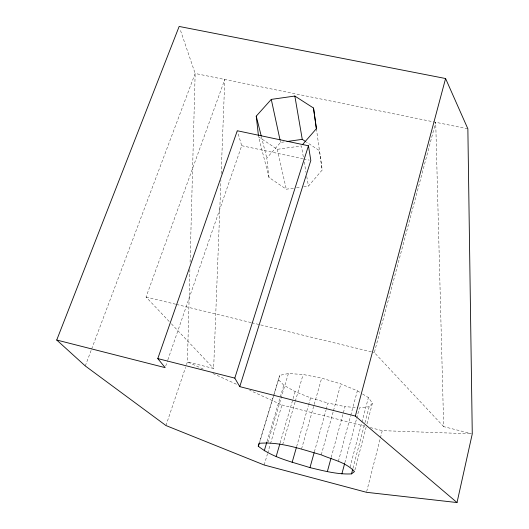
<?xml version="1.0" encoding="UTF-8"?>
<svg xmlns="http://www.w3.org/2000/svg" width="529" height="529" viewBox="0 0 529 529"><rect width="100%" height="100%" fill="white"/><g stroke="black" fill="none" stroke-linecap="round" stroke-linejoin="round"><path stroke-width="0.4" stroke-dasharray="2.65 1.98" d="M189.891 269.592L187.411 361.882L185.844 366.544M190.09 262.179L195.148 73.471L179.939 28.764M203.169 369.063L187.411 361.882L213.643 368.515L220.904 180.23M221.162 173.624L224.792 79.489L146.057 297.02L169.148 321.447M366.69 491.501L380.212 438.653M380.417 437.847L382.262 430.646L470.618 433.8M352.962 468.297L364.739 423.537M364.95 422.737L369.156 406.755L372.423 403.177L368.409 397.59L362.193 393.768M354.906 469.997L366.167 427.042M367 423.855L372.423 403.177M350.019 467.18L361.717 422.896M361.929 422.102L368.409 397.59M344.848 462.756L356.5 419.034M356.711 418.241L359.469 407.912L369.156 406.755M443.679 426.639L374.347 352.559L435.724 122.298L443.679 426.639L471.478 433.661M338.388 461.288L350.542 416.144M350.753 415.351L357.359 390.799L340.868 383.922L321.672 378.142L303.124 374.492L288.391 373.534L279.762 375.339L259.428 442.264M331.22 457.387L345.04 406.596L357.869 407.76M321.282 454.847L333.25 411.502M333.468 410.716L340.868 383.922M314.365 451.885L326.003 410.16M326.221 409.373L327.98 403.078L345.04 406.596M301.556 448.976L321.672 378.142M296.637 446.615L308.334 405.723M308.559 404.936L310.583 397.861L295.142 391.625L283.789 385.198L278.28 379.472M280.106 443.031L295.142 391.625M282.658 444.704L295.076 402.1M295.308 401.313L303.124 374.492M264.176 465.004L267.449 453.942M267.681 453.155L270.253 444.466M270.491 443.672L281.944 404.969L249.688 390.27M267.079 441.338L283.789 385.198M267.826 442.733L288.391 373.534M259.355 443.302L279.762 375.339M165.954 425.547L185.58 367.318M165.703 366.081L167.581 360.633M167.852 359.852L241.707 145.7L237.521 131.536M85.281 365.956L91.372 349.755M91.656 348.981L195.148 73.471L432.491 121.644M303.692 186.757L308.44 186.089L322.181 170.001L319.49 150.659L306.397 142.063M293.41 188.205L286.288 189.21L269.023 177.493L266.788 158.098L280.568 142.42L285.389 141.739M269.023 177.493L258.575 136.852L277.289 149.317L301.398 145.911L303.507 157.966M296.571 187.762L300.525 187.2M433.297 121.802L467.861 128.818M241.707 145.7L302.78 158.746M303.586 158.918L309.214 160.122M146.057 297.02L175.694 304.228M176.494 304.426L250.991 322.551M251.791 322.743L374.347 352.559M281.944 404.969L364.745 426.162M370.32 427.584L382.262 430.646M310.583 397.861L327.98 403.078M212.923 373.514L237.68 384.795M357.359 390.799L361.505 393.345M171.403 323.827L213.643 368.515M261.419 136.733L266.788 158.098M277.289 149.317L286.288 189.21M280.225 140.826L280.568 142.42M304.215 161.98L306.046 172.428M306.747 176.448L308.44 186.089M316.388 128.673L322.181 170.001"/><path stroke-width="0.79" d="M457.023 502.55L472.271 433.859L467.861 128.818L445.583 78.523L179.152 26.45L56.729 340.028L85.281 365.956L165.954 425.547L264.176 465.004L366.485 492.301L457.023 502.55L355.349 416.065L239.769 386.639L234.797 378.109L157.787 358.596L237.283 130.749L308.453 145.779L310.821 160.466L239.769 386.639M259.19 443.044L258.245 446.185C273.024 457.995 292.325 461.949 309.974 467.636C323.596 470.777 337.376 474.632 351.494 473.891L352.75 469.097M355.349 416.065L445.583 78.523M341.879 473.885L344.637 463.549M327.332 471.67L331.002 458.18M309.974 467.636L314.147 452.679M292.14 462.339L296.412 447.402M276.171 456.481L279.874 443.824M264.255 450.827L266.847 442.125M234.797 378.109L308.453 145.779M258.245 446.185L259.355 443.302C280.535 441.556 301.173 449.233 321.282 454.847C332.516 459.741 345.946 462.161 354.49 471.584L351.494 473.891M302.469 144.681L316.388 128.673L313.512 108.035L294.845 96.047L271.278 99.392L256.241 116.155L258.483 136.059M286.996 141.514L302.264 139.352L305.709 141.613M56.729 340.028L165.16 367.642L157.787 358.596M256.241 116.155L261.22 135.94M271.278 99.392L280.053 140.026M294.845 96.047L302.264 139.352M313.512 108.035L316.441 128.944"/></g></svg>
